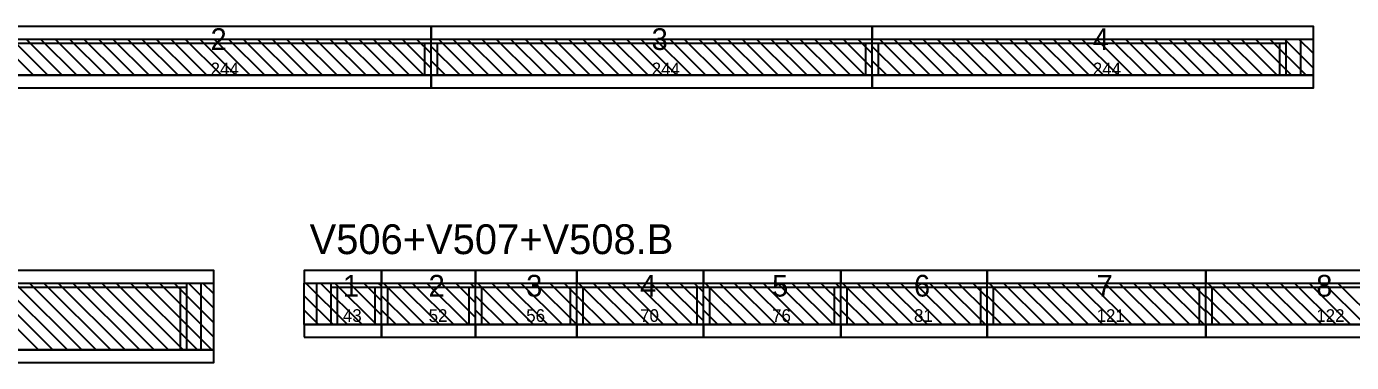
# Model space of a CAD drawing. Header units: metres. Extents: x -10 to 74425, y -2037 to 26.
# Drawn here: x 3457 to 4190, y -339 to -153 of the extents above; entities that cross this region are included whole.
import ezdxf

# ---------------------------------------------------------------- set-up
doc = ezdxf.new("R2010")
doc.units = ezdxf.units.M
doc.layers.add('VIGAS', color=7, linetype='Continuous')

msp = doc.modelspace()

# ---------------------------------------------------------------- linework, layer by layer
at = {"layer": 'VIGAS'}
for p, q in [((3436.6, -160), (3680.6, -160)), ((3460.6, -180), (3440.6, -160)), ((3468.6, -180), (3448.6, -160)), ((3476.6, -180), (3456.6, -160)), ((3484.6, -180), (3464.6, -160)), ((3492.6, -180), (3472.6, -160)), ((3500.6, -180), (3480.6, -160)), ((3508.6, -180), (3488.6, -160)), ((3516.6, -180), (3496.6, -160)), ((3524.6, -180), (3504.6, -160)), ((3532.6, -180), (3512.6, -160)), ((3540.6, -180), (3520.6, -160)), ((3548.6, -180), (3528.6, -160)), ((3556.6, -180), (3536.6, -160)), ((3564.6, -180), (3544.6, -160)), ((3572.6, -180), (3552.6, -160)), ((3580.6, -180), (3560.6, -160)), ((3588.6, -180), (3568.6, -160)), ((3596.6, -180), (3576.6, -160)), ((3604.6, -180), (3584.6, -160)), ((3612.6, -180), (3592.6, -160)), ((3620.6, -180), (3600.6, -160)), ((3628.6, -180), (3608.6, -160)), ((3636.6, -180), (3616.6, -160)), ((3644.6, -180), (3624.6, -160)), ((3652.6, -180), (3632.6, -160)), ((3660.6, -180), (3640.6, -160)), ((3668.6, -180), (3648.6, -160)), ((3676.6, -180), (3656.6, -160)), ((3680.6, -176), (3664.6, -160)), ((3680.6, -168), (3672.6, -160)), ((3680.6, -180), (3680.6, -160)), ((3680.6, -180), (3680.6, -160)), ((3680.6, -160), (3924.6, -160)), ((3680.6, -180), (3680.6, -160)), ((3680.6, -180), (3680.6, -160)), ((3680.6, -180), (3680.6, -160)), ((3680.6, -160), (3680.6, -160)), ((3704.6, -180), (3684.6, -160)), ((3712.6, -180), (3692.6, -160)), ((3720.6, -180), (3700.6, -160)), ((3728.6, -180), (3708.6, -160)), ((3736.6, -180), (3716.6, -160)), ((3744.6, -180), (3724.6, -160)), ((3752.6, -180), (3732.6, -160)), ((3760.6, -180), (3740.6, -160)), ((3768.6, -180), (3748.6, -160)), ((3776.6, -180), (3756.6, -160)), ((3784.6, -180), (3764.6, -160)), ((3792.6, -180), (3772.6, -160)), ((3800.6, -180), (3780.6, -160)), ((3808.6, -180), (3788.6, -160)), ((3816.6, -180), (3796.6, -160)), ((3824.6, -180), (3804.6, -160)), ((3832.6, -180), (3812.6, -160)), ((3840.6, -180), (3820.6, -160)), ((3848.6, -180), (3828.6, -160)), ((3856.6, -180), (3836.6, -160)), ((3864.6, -180), (3844.6, -160)), ((3872.6, -180), (3852.6, -160)), ((3880.6, -180), (3860.6, -160)), ((3888.6, -180), (3868.6, -160)), ((3896.6, -180), (3876.6, -160)), ((3904.6, -180), (3884.6, -160)), ((3912.6, -180), (3892.6, -160)), ((3920.6, -180), (3900.6, -160)), ((3924.6, -176), (3908.6, -160)), ((3924.6, -168), (3916.6, -160)), ((3924.6, -180), (3924.6, -160)), ((3924.6, -180), (3924.6, -160)), ((3924.6, -160), (4168.6, -160)), ((3924.6, -180), (3924.6, -160)), ((3924.6, -180), (3924.6, -160)), ((3924.6, -180), (3924.6, -160)), ((3924.6, -160), (3924.6, -160)), ((3948.6, -180), (3928.6, -160)), ((3956.6, -180), (3936.6, -160)), ((3964.6, -180), (3944.6, -160)), ((3972.6, -180), (3952.6, -160)), ((3980.6, -180), (3960.6, -160)), ((3988.6, -180), (3968.6, -160)), ((3996.6, -180), (3976.6, -160)), ((4004.6, -180), (3984.6, -160)), ((4012.6, -180), (3992.6, -160)), ((4020.6, -180), (4000.6, -160)), ((4028.6, -180), (4008.6, -160)), ((4036.6, -180), (4016.6, -160)), ((4044.6, -180), (4024.6, -160)), ((4052.6, -180), (4032.6, -160)), ((4060.6, -180), (4040.6, -160)), ((4068.6, -180), (4048.6, -160)), ((4076.6, -180), (4056.6, -160)), ((4084.6, -180), (4064.6, -160)), ((4092.6, -180), (4072.6, -160)), ((4100.6, -180), (4080.6, -160)), ((4108.6, -180), (4088.6, -160)), ((4116.6, -180), (4096.6, -160)), ((4124.6, -180), (4104.6, -160)), ((4132.6, -180), (4112.6, -160)), ((4140.6, -180), (4120.6, -160)), ((4148.6, -180), (4128.6, -160)), ((4156.6, -180), (4136.6, -160)), ((4164.6, -180), (4144.6, -160)), ((4168.6, -176), (4152.6, -160)), ((4153.6, -180), (4153.6, -160)), ((4168.6, -168), (4160.6, -160)), ((4161.6, -180), (4161.6, -160)), ((4168.6, -180), (4168.6, -160)), ((4168.6, -160), (4168.6, -160)), ((3436.6, -162.2), (3680.6, -162.2)), ((3677.1, -180), (3677.1, -162.2)), ((3680.6, -162.2), (3924.6, -162.2)), ((3696.6, -180), (3680.6, -164)), ((3684.1, -180), (3684.1, -162.2)), ((3921.1, -180), (3921.1, -162.2)), ((3924.6, -162.2), (4153.6, -162.2)), ((3940.6, -180), (3924.6, -164)), ((3928.1, -180), (3928.1, -162.2)), ((4150.1, -180), (4150.1, -162.2)), ((3688.6, -180), (3680.6, -172)), ((3932.6, -180), (3924.6, -172)), ((3436.6, -180), (3680.6, -180)), ((3677.1, -180), (3680.6, -180)), ((3680.6, -180), (3924.6, -180)), ((3680.6, -180), (3684.1, -180)), ((3680.6, -180), (3680.6, -180)), ((3921.1, -180), (3924.6, -180)), ((3924.6, -180), (4168.6, -180)), ((3924.6, -180), (3928.1, -180)), ((3924.6, -180), (3924.6, -180)), ((4150.1, -180), (4153.6, -180)), ((3303.4, -295), (3560.4, -295)), ((3303.4, -297.2), (3545.4, -297.2)), ((3463.4, -332), (3426.4, -295)), ((3471.4, -332), (3434.4, -295)), ((3479.4, -332), (3442.4, -295)), ((3487.4, -332), (3450.4, -295)), ((3495.4, -332), (3458.4, -295)), ((3503.4, -332), (3466.4, -295)), ((3511.4, -332), (3474.4, -295)), ((3519.4, -332), (3482.4, -295)), ((3527.4, -332), (3490.4, -295)), ((3535.4, -332), (3498.4, -295)), ((3543.4, -332), (3506.4, -295)), ((3551.4, -332), (3514.4, -295)), ((3559.4, -332), (3522.4, -295)), ((3560.4, -325), (3530.4, -295)), ((3560.4, -317), (3538.4, -295)), ((3541.9, -332), (3541.9, -297.2)), ((3545.4, -332), (3545.4, -295)), ((3560.4, -309), (3546.4, -295)), ((3553.4, -332), (3553.4, -295)), ((3560.4, -301), (3554.4, -295)), ((3560.4, -332), (3560.4, -295)), ((3610.4, -295), (3653.2, -295)), ((3610.4, -318), (3610.4, -295)), ((3634.4, -318), (3611.4, -295)), ((3617.4, -318), (3617.4, -295)), ((3642.4, -318), (3619.4, -295)), ((3625.4, -318), (3625.4, -295)), ((3625.4, -297.2), (3653.2, -297.2)), ((3650.4, -318), (3627.4, -295)), ((3628.9, -318), (3628.9, -297.2)), ((3653.2, -312.8), (3635.4, -295)), ((3653.2, -304.8), (3643.4, -295)), ((3649.7, -318), (3649.7, -297.2)), ((3653.2, -296.8), (3651.4, -295)), ((3653.2, -318), (3653.2, -295)), ((3653.2, -318), (3653.2, -295)), ((3653.2, -295), (3705.2, -295)), ((3653.2, -318), (3653.2, -295)), ((3653.2, -318), (3653.2, -295)), ((3653.2, -318), (3653.2, -295)), ((3653.2, -297.2), (3705.2, -297.2)), ((3677.2, -318), (3654.2, -295)), ((3656.7, -318), (3656.7, -297.2)), ((3685.2, -318), (3662.2, -295)), ((3693.2, -318), (3670.2, -295)), ((3701.2, -318), (3678.2, -295)), ((3705.2, -314), (3686.2, -295)), ((3705.2, -306), (3694.2, -295)), ((3701.7, -318), (3701.7, -297.2)), ((3705.2, -298), (3702.2, -295)), ((3705.2, -318), (3705.2, -295)), ((3705.2, -318), (3705.2, -295)), ((3705.2, -295), (3761.2, -295)), ((3705.2, -318), (3705.2, -295)), ((3705.2, -318), (3705.2, -295)), ((3705.2, -318), (3705.2, -295)), ((3705.2, -297.2), (3761.2, -297.2)), ((3729.2, -318), (3706.2, -295)), ((3708.7, -318), (3708.7, -297.2)), ((3737.2, -318), (3714.2, -295)), ((3745.2, -318), (3722.2, -295)), ((3753.2, -318), (3730.2, -295)), ((3761.2, -318), (3738.2, -295)), ((3761.2, -310), (3746.2, -295)), ((3761.2, -302), (3754.2, -295)), ((3757.7, -318), (3757.7, -297.2)), ((3761.2, -318), (3761.2, -295)), ((3761.2, -318), (3761.2, -295)), ((3761.2, -295), (3831.2, -295)), ((3761.2, -318), (3761.2, -295)), ((3761.2, -318), (3761.2, -295)), ((3761.2, -318), (3761.2, -295)), ((3761.2, -297.2), (3831.2, -297.2)), ((3785.2, -318), (3762.2, -295)), ((3764.7, -318), (3764.7, -297.2)), ((3793.2, -318), (3770.2, -295)), ((3801.2, -318), (3778.2, -295)), ((3809.2, -318), (3786.2, -295)), ((3817.2, -318), (3794.2, -295)), ((3825.2, -318), (3802.2, -295)), ((3831.2, -316), (3810.2, -295)), ((3831.2, -308), (3818.2, -295)), ((3831.2, -300), (3826.2, -295)), ((3827.7, -318), (3827.7, -297.2)), ((3831.2, -318), (3831.2, -295)), ((3831.2, -318), (3831.2, -295)), ((3831.2, -295), (3907.2, -295)), ((3831.2, -318), (3831.2, -295)), ((3831.2, -318), (3831.2, -295)), ((3831.2, -318), (3831.2, -295)), ((3831.2, -297.2), (3907.2, -297.2)), ((3855.2, -318), (3832.2, -295)), ((3834.7, -318), (3834.7, -297.2)), ((3863.2, -318), (3840.2, -295)), ((3871.2, -318), (3848.2, -295)), ((3879.2, -318), (3856.2, -295)), ((3887.2, -318), (3864.2, -295)), ((3895.2, -318), (3872.2, -295)), ((3903.2, -318), (3880.2, -295)), ((3907.2, -314), (3888.2, -295)), ((3907.2, -306), (3896.2, -295)), ((3903.7, -318), (3903.7, -297.2)), ((3907.2, -298), (3904.2, -295)), ((3907.2, -318), (3907.2, -295)), ((3907.2, -318), (3907.2, -295)), ((3907.2, -295), (3988.2, -295)), ((3907.2, -318), (3907.2, -295)), ((3907.2, -318), (3907.2, -295)), ((3907.2, -318), (3907.2, -295)), ((3907.2, -297.2), (3988.2, -297.2)), ((3931.2, -318), (3908.2, -295)), ((3910.7, -318), (3910.7, -297.2)), ((3939.2, -318), (3916.2, -295)), ((3947.2, -318), (3924.2, -295)), ((3955.2, -318), (3932.2, -295)), ((3963.2, -318), (3940.2, -295)), ((3971.2, -318), (3948.2, -295)), ((3979.2, -318), (3956.2, -295)), ((3987.2, -318), (3964.2, -295)), ((3988.2, -311), (3972.2, -295)), ((3988.2, -303), (3980.2, -295)), ((3984.7, -318), (3984.7, -297.2)), ((3988.2, -318), (3988.2, -295)), ((3988.2, -318), (3988.2, -295)), ((3988.2, -295), (4109.2, -295)), ((3988.2, -318), (3988.2, -295)), ((3988.2, -318), (3988.2, -295)), ((3988.2, -318), (3988.2, -295)), ((3988.2, -295), (3988.2, -295)), ((3988.2, -297.2), (4109.2, -297.2)), ((4012.2, -318), (3989.2, -295)), ((3991.7, -318), (3991.7, -297.2)), ((4020.2, -318), (3997.2, -295)), ((4028.2, -318), (4005.2, -295)), ((4036.2, -318), (4013.2, -295)), ((4044.2, -318), (4021.2, -295)), ((4052.2, -318), (4029.2, -295)), ((4060.2, -318), (4037.2, -295)), ((4068.2, -318), (4045.2, -295)), ((4076.2, -318), (4053.2, -295)), ((4084.2, -318), (4061.2, -295)), ((4092.2, -318), (4069.2, -295)), ((4100.2, -318), (4077.2, -295)), ((4108.2, -318), (4085.2, -295)), ((4109.2, -311), (4093.2, -295)), ((4109.2, -303), (4101.2, -295)), ((4105.7, -318), (4105.7, -297.2)), ((4109.2, -318), (4109.2, -295)), ((4109.2, -318), (4109.2, -295)), ((4109.2, -295), (4231.2, -295)), ((4109.2, -318), (4109.2, -295)), ((4109.2, -318), (4109.2, -295)), ((4109.2, -318), (4109.2, -295)), ((4109.2, -295), (4109.2, -295)), ((4109.2, -297.2), (4231.2, -297.2)), ((4133.2, -318), (4110.2, -295)), ((4112.7, -318), (4112.7, -297.2)), ((4141.2, -318), (4118.2, -295)), ((4149.2, -318), (4126.2, -295)), ((4157.2, -318), (4134.2, -295)), ((4165.2, -318), (4142.2, -295)), ((4173.2, -318), (4150.2, -295)), ((4181.2, -318), (4158.2, -295)), ((4189.2, -318), (4166.2, -295)), ((4197.2, -318), (4174.2, -295)), ((4205.2, -318), (4182.2, -295)), ((3626.4, -318), (3610.4, -302)), ((3669.2, -318), (3653.2, -302)), ((3721.2, -318), (3705.2, -302)), ((3777.2, -318), (3761.2, -302)), ((3847.2, -318), (3831.2, -302)), ((3923.2, -318), (3907.2, -302)), ((4004.2, -318), (3988.2, -302)), ((4125.2, -318), (4109.2, -302)), ((3618.4, -318), (3610.4, -310)), ((3661.2, -318), (3653.2, -310)), ((3713.2, -318), (3705.2, -310)), ((3769.2, -318), (3761.2, -310)), ((3839.2, -318), (3831.2, -310)), ((3915.2, -318), (3907.2, -310)), ((3996.2, -318), (3988.2, -310)), ((4117.2, -318), (4109.2, -310)), ((3610.4, -318), (3653.2, -318)), ((3610.4, -318), (3610.4, -318)), ((3625.4, -318), (3628.9, -318)), ((3649.7, -318), (3653.2, -318)), ((3653.2, -318), (3705.2, -318)), ((3653.2, -318), (3656.7, -318)), ((3653.2, -318), (3653.2, -318)), ((3701.7, -318), (3705.2, -318)), ((3705.2, -318), (3761.2, -318)), ((3705.2, -318), (3708.7, -318)), ((3705.2, -318), (3705.2, -318)), ((3757.7, -318), (3761.2, -318)), ((3761.2, -318), (3831.2, -318)), ((3761.2, -318), (3764.7, -318)), ((3761.2, -318), (3761.2, -318)), ((3827.7, -318), (3831.2, -318)), ((3831.2, -318), (3907.2, -318)), ((3831.2, -318), (3834.7, -318)), ((3831.2, -318), (3831.2, -318)), ((3903.7, -318), (3907.2, -318)), ((3907.2, -318), (3988.2, -318)), ((3907.2, -318), (3910.7, -318)), ((3907.2, -318), (3907.2, -318)), ((3984.7, -318), (3988.2, -318)), ((3988.2, -318), (4109.2, -318)), ((3988.2, -318), (3991.7, -318)), ((3988.2, -318), (3988.2, -318)), ((4105.7, -318), (4109.2, -318)), ((4109.2, -318), (4231.2, -318)), ((4109.2, -318), (4112.7, -318)), ((4109.2, -318), (4109.2, -318)), ((3303.4, -332), (3560.4, -332)), ((3541.9, -332), (3545.4, -332))]:
    msp.add_line(p, q, dxfattribs=at)
for points in [[(3436.6, -160), (3680.6, -160), (3680.6, -153), (3436.6, -153)], [(3680.6, -160), (3924.6, -160), (3924.6, -153), (3680.6, -153)], [(3924.6, -160), (4168.6, -160), (4168.6, -153), (3924.6, -153)], [(3436.6, -187), (3680.6, -187), (3680.6, -180), (3436.6, -180)], [(3680.6, -187), (3924.6, -187), (3924.6, -180), (3680.6, -180)], [(3924.6, -187), (4168.6, -187), (4168.6, -180), (3924.6, -180)], [(3303.4, -295), (3560.4, -295), (3560.4, -288), (3303.4, -288)], [(3610.4, -295), (3653.2, -295), (3653.2, -288), (3610.4, -288)], [(3653.2, -295), (3705.2, -295), (3705.2, -288), (3653.2, -288)], [(3705.2, -295), (3761.2, -295), (3761.2, -288), (3705.2, -288)], [(3761.2, -295), (3831.2, -295), (3831.2, -288), (3761.2, -288)], [(3831.2, -295), (3907.2, -295), (3907.2, -288), (3831.2, -288)], [(3907.2, -295), (3988.2, -295), (3988.2, -288), (3907.2, -288)], [(3988.2, -295), (4109.2, -295), (4109.2, -288), (3988.2, -288)], [(4109.2, -295), (4231.2, -295), (4231.2, -288), (4109.2, -288)], [(3610.4, -325), (3653.2, -325), (3653.2, -318), (3610.4, -318)], [(3653.2, -325), (3705.2, -325), (3705.2, -318), (3653.2, -318)], [(3705.2, -325), (3761.2, -325), (3761.2, -318), (3705.2, -318)], [(3761.2, -325), (3831.2, -325), (3831.2, -318), (3761.2, -318)], [(3831.2, -325), (3907.2, -325), (3907.2, -318), (3831.2, -318)], [(3907.2, -325), (3988.2, -325), (3988.2, -318), (3907.2, -318)], [(3988.2, -325), (4109.2, -325), (4109.2, -318), (3988.2, -318)], [(4109.2, -325), (4231.2, -325), (4231.2, -318), (4109.2, -318)], [(3303.4, -339), (3560.4, -339), (3560.4, -332), (3303.4, -332)]]:
    msp.add_lwpolyline(points, close=True, dxfattribs=at)

# ---------------------------------------------------------------- texts
for s, height, p in [('2', 12, (3558.6, -166)), ('3', 12, (3802.6, -166)), ('4', 12, (4046.6, -166)), ('244', 7, (3558.6, -180)), ('244', 7, (3802.6, -180)), ('244', 7, (4046.6, -180)), ('V506+V507+V508.B', 16.5, (3613.4, -279)), ('1', 12, (3631.8, -302.5)), ('2', 12, (3679.2, -302.5)), ('3', 12, (3733.2, -302.5)), ('4', 12, (3796.2, -302.5)), ('5', 12, (3869.2, -302.5)), ('6', 12, (3947.7, -302.5)), ('7', 12, (4048.7, -302.5)), ('8', 12, (4170.2, -302.5)), ('43', 7, (3631.8, -316.5)), ('52', 7, (3679.2, -316.5)), ('56', 7, (3733.2, -316.5)), ('70', 7, (3796.2, -316.5)), ('76', 7, (3869.2, -316.5)), ('81', 7, (3947.7, -316.5)), ('121', 7, (4048.7, -316.5)), ('122', 7, (4170.2, -316.5))]:
    msp.add_text(s, height=height, dxfattribs=at).set_placement(p)

doc.saveas('drawing.dxf')
